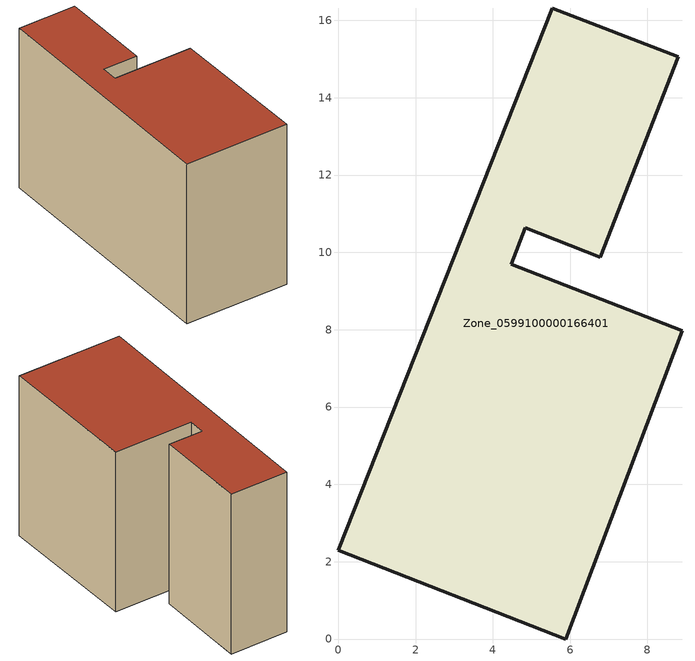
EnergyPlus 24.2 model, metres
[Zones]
Zone_0599100000166401
 floor ground (C_G): 0,2.29 5.53,16.32 8.8,15.06 6.78,9.87 4.84,10.63 4.47,9.69 8.9,7.97 5.88,0 z0
 wall outside (C_F): 8.9,7.97 4.47,9.69 4.84,10.63 6.78,9.87 8.8,15.06 5.53,16.32 0,2.29 5.88,0 8.9,7.97 z0:9.97
 roof outside (C_R): 4.47,9.69 4.84,10.63 6.78,9.87 8.8,15.06 5.53,16.32 0,2.29 5.88,0 8.9,7.97 z9.97
[BUILDING]
Pand.0599100000166401: North Axis=0; Terrain=City; Loads Convergence Tolerance Value=0.04; Temperature Convergence Tolerance Value=0.4; Solar Distribution=FullExterior; Maximum Number of Warmup Days=25; Minimum Number of Warmup Days=1
[Site:Location]
Rotterdam.The.Hague.AP_ZH_NLD Design_Conditions: Latitude=51.96; Longitude=4.45; Time Zone=1; Elevation=-4.5
[SITE:GROUNDTEMPERATURE:BUILDINGSURFACE]
18, 18, 18, 18, 18, 18, 18, 18, 18, 18, 18, 18
[MATERIAL] Thermal Absorptance=0.9; Solar Absorptance=0.7; Visible Absorptance=0.7
Name | Roughness | Thickness | Conductivity | Density | Specific Heat
G.TI.1946 | MediumSmooth | 0.15 | 1 | 540 | 1210
F.TI.1946 | Rough | 0.3 | 0.857143 | 1920 | 840
R.TI.1946 | MediumRough | 0.2 | 0.1 | 1500 | 1000
[CONSTRUCTION]
C_G: G.TI.1946
C_F: F.TI.1946
C_R: R.TI.1946
[ZONE]
Zone_0599100000166401: Type=1; Multiplier=1; Ceiling Height=Autocalculate; Volume=Autocalculate; Floor Area=autocalculate; Part of Total Floor Area=Yes
[ZONEINFILTRATION:DESIGNFLOWRATE]
Infil_Zone_0599100000166401: Zone or ZoneList or Space or SpaceList=Zone_0599100000166401; Schedule=AlwaysOn; Design Flow Rate Calculation Method=Flow/Area; Flow Rate per Floor Area=0.003; Constant Term Coefficient=1; Temperature Term Coefficient=0; Velocity Term Coefficient=0; Velocity Squared Term Coefficient=0
[HVACTEMPLATE:ZONE:IDEALLOADSAIRSYSTEM]
Zone_0599100000166401: Maximum Heating Supply Air Temperature=50; Minimum Cooling Supply Air Temperature=13; Maximum Heating Supply Air Humidity Ratio=0.0156; Minimum Cooling Supply Air Humidity Ratio=0.0077; Heating Limit=NoLimit; Cooling Limit=NoLimit; Dehumidification Control Type=ConstantSensibleHeatRatio; Cooling Sensible Heat Ratio=0.7; Dehumidification Setpoint=60; Humidification Control Type=None; Humidification Setpoint=30; Outdoor Air Method=None; Outdoor Air Flow Rate per Person=0.00944; Outdoor Air Flow Rate per Zone Floor Area=0; Outdoor Air Flow Rate per Zone=0; Demand Controlled Ventilation Type=None; Outdoor Air Economizer Type=NoEconomizer; Heat Recovery Type=None; Sensible Heat Recovery Effectiveness=0.7; Latent Heat Recovery Effectiveness=0.65
[ZONECONTROL:THERMOSTAT]
ThermostatControl_Zone_0599100000166401: Zone or ZoneList=Zone_0599100000166401; Control Type Schedule=DualSetpointControlType; Control 1=Thermostat_Zone_0599100000166401; Temperature Difference Between Cutout And Setpoint=0
[THERMOSTATSETPOINT:DUALSETPOINT]
Thermostat_Zone_0599100000166401: Heating Setpoint Temperature Schedule=HeatingSetpoint_Zone_0599100000166401; Cooling Setpoint Temperature Schedule=CoolingSetpoint_Zone_0599100000166401
[SCHEDULE:COMPACT]
HeatingSetpoint_Zone_0599100000166401: Through: 12/31, For: AllDays, Until: 24:00, 21
CoolingSetpoint_Zone_0599100000166401: Through: 12/31, For: AllDays, Until: 24:00, 24
DualSetpointControlType: Through: 12/31, For: AllDays, Until: 24:00, 4
AlwaysOn: Through: 12/31, For: AllDays, Until: 24:00, 1
